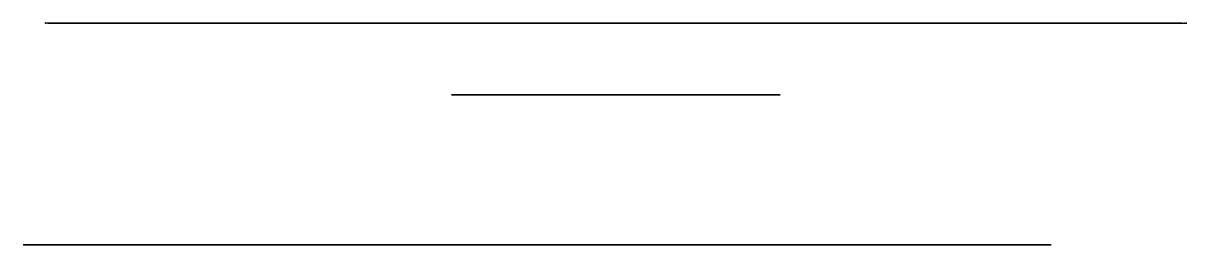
# Model space of a CAD drawing. Extents: x 367 to 572, y -1727 to -267.
# Drawn here: x 367.3 to 530.3, y -1726.7 to -1695.7 of the extents above; entities that cross this region are included whole.
import ezdxf

# ---------------------------------------------------------------- set-up
doc = ezdxf.new("R2010")
doc.units = 0
doc.header["$MEASUREMENT"] = 0

msp = doc.modelspace()

# ---------------------------------------------------------------- linework, layer by layer
for p, q in [((370.99, -1695.65, -173.18), (370.36, -1695.65, -173.4)), ((371.03, -1695.65, -175.4), (370.39, -1695.65, -175.2)), ((371.04, -1695.65, -170.36), (370.42, -1695.65, -170.12)), ((371.14, -1695.65, -168.14), (370.5, -1695.65, -168.32)), ((371.16, -1695.65, -178.21), (370.55, -1695.65, -178.47)), ((371.34, -1695.65, -180.42), (370.69, -1695.65, -180.26)), ((371.37, -1695.65, -165.34), (370.76, -1695.65, -165.06)), ((371.61, -1695.65, -163.13), (370.96, -1695.65, -163.27)), ((371.65, -1695.65, -183.22), (371.05, -1695.65, -183.52)), ((371.96, -1695.65, -185.42), (371.31, -1695.65, -185.3)), ((372.02, -1695.65, -160.34), (371.43, -1695.65, -160.03)), ((372.4, -1695.65, -158.16), (371.74, -1695.65, -158.25)), ((372.45, -1695.65, -188.19), (371.87, -1695.65, -188.53)), ((372.9, -1695.65, -190.36), (372.24, -1695.65, -190.29)), ((372.98, -1695.65, -155.4), (372.41, -1695.65, -155.05)), ((373.5, -1695.65, -153.24), (372.84, -1695.65, -153.3)), ((373.57, -1695.65, -193.1), (373.01, -1695.65, -193.47)), ((374.16, -1695.65, -195.24), (373.49, -1695.65, -195.21)), ((374.25, -1695.65, -150.53), (373.71, -1695.65, -150.14)), ((374.91, -1695.65, -148.41), (374.25, -1695.65, -148.42)), ((374.99, -1695.65, -197.93), (374.46, -1695.65, -198.34)), ((375.72, -1695.65, -200.03), (375.05, -1695.65, -200.04)), ((375.84, -1695.65, -145.75), (375.32, -1695.65, -145.33)), ((376.63, -1695.65, -143.68), (375.96, -1695.65, -143.65)), ((376.72, -1695.65, -202.66), (376.22, -1695.65, -203.1)), ((377.58, -1695.65, -204.71), (376.92, -1695.65, -204.76)), ((377.72, -1695.65, -141.08), (377.23, -1695.65, -140.62)), ((378.64, -1695.65, -139.06), (377.98, -1695.65, -138.99)), ((378.75, -1695.65, -207.27), (378.28, -1695.65, -207.74)), ((379.74, -1695.65, -209.26), (379.08, -1695.65, -209.35)), ((379.89, -1695.65, -136.54), (379.43, -1695.65, -136.05)), ((380.94, -1695.65, -134.58), (380.28, -1695.65, -134.47)), ((381.07, -1695.65, -211.74), (380.62, -1695.65, -212.24)), ((382.17, -1695.65, -213.66), (381.52, -1695.65, -213.8)), ((382.35, -1695.65, -132.14), (381.92, -1695.65, -131.63)), ((383.52, -1695.65, -130.26), (382.87, -1695.65, -130.1)), ((383.66, -1695.65, -216.06), (383.25, -1695.65, -216.58)), ((384.89, -1695.65, -217.9), (384.24, -1695.65, -218.08)), ((385.08, -1695.65, -127.91), (384.69, -1695.65, -127.37)), ((386.37, -1695.65, -126.1), (385.73, -1695.65, -125.91)), ((386.52, -1695.65, -220.2), (386.14, -1695.65, -220.75)), ((387.86, -1695.65, -221.97), (387.23, -1695.65, -222.18)), ((388.07, -1695.65, -123.86), (387.71, -1695.65, -123.3)), ((389.47, -1695.65, -122.14), (388.85, -1695.65, -121.9)), ((389.64, -1695.65, -224.15), (389.3, -1695.65, -224.73)), ((391.09, -1695.65, -225.83), (390.48, -1695.65, -226.09)), ((391.32, -1695.65, -120.01), (391, -1695.65, -119.43)), ((392.82, -1695.65, -118.38), (392.22, -1695.65, -118.11)), ((393, -1695.65, -227.9), (392.7, -1695.65, -228.49)), ((394.56, -1695.65, -229.48), (393.96, -1695.65, -229.78)), ((394.8, -1695.65, -116.38), (394.52, -1695.65, -115.77)), ((396.41, -1695.65, -114.84), (395.82, -1695.65, -114.53)), ((396.6, -1695.65, -231.43), (396.33, -1695.65, -232.04)), ((398.25, -1695.65, -232.91), (397.67, -1695.65, -233.24)), ((398.51, -1695.65, -112.97), (398.26, -1695.65, -112.35)), ((400.21, -1695.65, -111.54), (399.64, -1695.65, -111.19)), ((400.41, -1695.65, -234.72), (400.18, -1695.65, -235.34)), ((402.15, -1695.65, -236.09), (401.6, -1695.65, -236.46)), ((402.42, -1695.65, -109.8), (402.22, -1695.65, -109.17)), ((404.21, -1695.65, -108.48), (403.67, -1695.65, -108.1)), ((404.42, -1695.65, -237.76), (404.23, -1695.65, -238.4)), ((432.43, -1695.65, -159.47), (405.63, -1695.65, -127.52)), ((406.25, -1695.65, -239.02), (405.72, -1695.65, -239.42)), ((406.53, -1695.65, -106.89), (406.36, -1695.65, -106.24)), ((408.4, -1695.65, -105.69), (407.88, -1695.65, -105.27)), ((408.62, -1695.65, -240.54), (408.47, -1695.65, -241.19)), ((410.52, -1695.65, -241.68), (410.02, -1695.65, -242.12)), ((410.81, -1695.65, -104.24), (410.69, -1695.65, -103.59)), ((412.75, -1695.65, -103.16), (412.26, -1695.65, -102.71)), ((412.98, -1695.65, -243.05), (412.88, -1695.65, -243.71)), ((413.29, -1695.65, -121.09), (440.1, -1695.65, -153.05)), ((414.96, -1695.65, -244.07), (414.48, -1695.65, -244.54)), ((415.26, -1695.65, -101.87), (415.17, -1695.65, -101.21)), ((417.26, -1695.65, -100.92), (416.8, -1695.65, -100.44)), ((417.5, -1695.65, -245.28), (417.44, -1695.65, -245.95)), ((419.53, -1695.65, -246.17), (419.08, -1695.65, -246.67)), ((419.84, -1695.65, -99.79), (419.8, -1695.65, -99.13)), ((421.9, -1695.65, -98.97), (421.47, -1695.65, -98.46)), ((422.15, -1695.65, -247.22), (422.13, -1695.65, -247.89)), ((424.23, -1695.65, -247.98), (423.82, -1695.65, -248.5)), ((423.87, -1695.65, -231.11), (438.15, -1695.65, -191.92)), ((424.55, -1695.65, -98), (424.55, -1695.65, -97.34)), ((426.66, -1695.65, -97.31), (426.26, -1695.65, -96.78)), ((426.91, -1695.65, -248.86), (426.93, -1695.65, -249.52)), ((429.04, -1695.65, -249.48), (428.66, -1695.65, -250.03)), ((429.36, -1695.65, -96.52), (429.4, -1695.65, -95.85)), ((431.51, -1695.65, -95.96), (431.15, -1695.65, -95.4)), ((431.76, -1695.65, -250.19), (431.83, -1695.65, -250.86)), ((447.54, -1695.65, -195.34), (433.27, -1695.65, -234.53)), ((433.93, -1695.65, -250.68), (433.58, -1695.65, -251.25)), ((434.26, -1695.65, -95.34), (434.34, -1695.65, -94.68)), ((436.44, -1695.65, -94.92), (436.11, -1695.65, -94.34)), ((436.69, -1695.65, -251.22), (436.8, -1695.65, -251.87)), ((438.88, -1695.65, -251.57), (438.58, -1695.65, -252.16)), ((439.22, -1695.65, -94.48), (439.35, -1695.65, -93.82)), ((441.42, -1695.65, -94.2), (441.13, -1695.65, -93.6)), ((441.68, -1695.65, -251.92), (441.83, -1695.65, -252.57)), ((443.89, -1695.65, -252.14), (443.62, -1695.65, -252.75)), ((444.22, -1695.65, -93.93), (444.39, -1695.65, -93.29)), ((446.44, -1695.65, -93.79), (446.19, -1695.65, -93.17)), ((446.7, -1695.65, -252.31), (446.89, -1695.65, -252.95)), ((448.92, -1695.65, -252.39), (448.69, -1695.65, -253.01)), ((449.25, -1695.65, -93.7), (449.46, -1695.65, -93.07)), ((451.47, -1695.65, -93.7), (451.26, -1695.65, -93.07)), ((451.73, -1695.65, -252.39), (451.96, -1695.65, -253.01)), ((453.95, -1695.65, -252.32), (453.76, -1695.65, -252.96)), ((454.29, -1695.65, -93.79), (454.54, -1695.65, -93.17)), ((456.5, -1695.65, -93.93), (456.33, -1695.65, -93.29)), ((456.76, -1695.65, -252.14), (457.03, -1695.65, -252.75)), ((458.97, -1695.65, -251.93), (458.82, -1695.65, -252.58)), ((459.31, -1695.65, -94.2), (459.59, -1695.65, -93.6)), ((461.51, -1695.65, -94.48), (461.38, -1695.65, -93.83)), ((461.76, -1695.65, -251.57), (462.07, -1695.65, -252.16)), ((463.96, -1695.65, -251.22), (463.85, -1695.65, -251.88)), ((464.29, -1695.65, -94.93), (464.61, -1695.65, -94.35)), ((466.47, -1695.65, -95.35), (466.38, -1695.65, -94.69)), ((466.72, -1695.65, -250.69), (467.07, -1695.65, -251.26)), ((468.89, -1695.65, -250.2), (468.82, -1695.65, -250.86)), ((469.21, -1695.65, -95.97), (469.58, -1695.65, -95.41)), ((471.05, -1695.65, -164.32), (512.13, -1695.65, -157.09)), ((471.36, -1695.65, -96.53), (471.32, -1695.65, -95.86)), ((471.61, -1695.65, -249.49), (471.99, -1695.65, -250.04)), ((513.86, -1695.65, -166.94), (472.79, -1695.65, -174.17)), ((473.74, -1695.65, -248.87), (473.72, -1695.65, -249.54)), ((474.07, -1695.65, -97.32), (474.46, -1695.65, -96.79)), ((476.17, -1695.65, -98.02), (476.17, -1695.65, -97.35)), ((476.42, -1695.65, -247.99), (476.83, -1695.65, -248.51)), ((478.51, -1695.65, -247.23), (478.52, -1695.65, -247.9)), ((478.82, -1695.65, -98.98), (479.25, -1695.65, -98.47)), ((480.88, -1695.65, -99.81), (480.92, -1695.65, -99.14)), ((481.12, -1695.65, -246.19), (481.57, -1695.65, -246.68)), ((483.15, -1695.65, -245.3), (483.22, -1695.65, -245.96)), ((483.46, -1695.65, -100.94), (483.92, -1695.65, -100.45)), ((485.46, -1695.65, -101.89), (485.55, -1695.65, -101.23)), ((485.7, -1695.65, -244.09), (486.17, -1695.65, -244.55)), ((487.67, -1695.65, -243.07), (487.77, -1695.65, -243.73)), ((487.97, -1695.65, -103.18), (488.46, -1695.65, -102.73)), ((489.91, -1695.65, -104.26), (490.03, -1695.65, -103.61)), ((490.13, -1695.65, -241.7), (490.64, -1695.65, -242.14)), ((492.04, -1695.65, -240.56), (492.18, -1695.65, -241.21)), ((492.32, -1695.65, -105.71), (492.84, -1695.65, -105.29)), ((494.19, -1695.65, -106.91), (494.36, -1695.65, -106.26)), ((494.41, -1695.65, -239.04), (494.94, -1695.65, -239.44)), ((496.23, -1695.65, -237.78), (496.42, -1695.65, -238.42)), ((496.51, -1695.65, -108.51), (497.05, -1695.65, -108.12)), ((498.3, -1695.65, -109.82), (498.5, -1695.65, -109.19)), ((498.5, -1695.65, -236.11), (499.06, -1695.65, -236.48)), ((500.25, -1695.65, -234.74), (500.47, -1695.65, -235.37)), ((500.51, -1695.65, -111.56), (501.08, -1695.65, -111.21)), ((502.21, -1695.65, -112.99), (502.46, -1695.65, -112.37)), ((502.41, -1695.65, -232.93), (502.98, -1695.65, -233.26)), ((504.06, -1695.65, -231.45), (504.33, -1695.65, -232.06)), ((504.31, -1695.65, -114.87), (504.9, -1695.65, -114.56)), ((505.91, -1695.65, -116.4), (506.2, -1695.65, -115.8)), ((506.1, -1695.65, -229.51), (506.7, -1695.65, -229.8)), ((507.66, -1695.65, -227.93), (507.96, -1695.65, -228.52)), ((507.89, -1695.65, -118.41), (508.5, -1695.65, -118.13)), ((509.39, -1695.65, -120.04), (509.72, -1695.65, -119.46)), ((509.57, -1695.65, -225.86), (510.18, -1695.65, -226.11)), ((511.02, -1695.65, -224.18), (511.36, -1695.65, -224.75)), ((511.24, -1695.65, -122.17), (511.86, -1695.65, -121.93)), ((512.64, -1695.65, -123.89), (513, -1695.65, -123.33)), ((512.8, -1695.65, -222), (513.43, -1695.65, -222.21)), ((514.14, -1695.65, -220.23), (514.52, -1695.65, -220.78)), ((514.34, -1695.65, -126.13), (514.98, -1695.65, -125.94)), ((515.63, -1695.65, -127.94), (516.02, -1695.65, -127.4)), ((515.78, -1695.65, -217.94), (516.42, -1695.65, -218.11)), ((517.01, -1695.65, -216.09), (517.42, -1695.65, -216.61)), ((517.19, -1695.65, -130.29), (517.84, -1695.65, -130.13)), ((518.36, -1695.65, -132.17), (518.79, -1695.65, -131.66)), ((518.49, -1695.65, -213.7), (519.15, -1695.65, -213.83)), ((519.6, -1695.65, -211.77), (520.05, -1695.65, -212.27)), ((519.77, -1695.65, -134.61), (520.42, -1695.65, -134.5)), ((520.81, -1695.65, -136.57), (521.27, -1695.65, -136.09)), ((520.93, -1695.65, -209.29), (521.59, -1695.65, -209.39)), ((521.92, -1695.65, -207.3), (522.39, -1695.65, -207.77)), ((522.06, -1695.65, -139.09), (522.73, -1695.65, -139.02)), ((522.99, -1695.65, -141.11), (523.47, -1695.65, -140.66)), ((523.09, -1695.65, -204.74), (523.75, -1695.65, -204.79)), ((523.95, -1695.65, -202.69), (524.45, -1695.65, -203.13)), ((524.07, -1695.65, -143.71), (524.74, -1695.65, -143.68)), ((524.86, -1695.65, -145.78), (525.38, -1695.65, -145.36)), ((524.95, -1695.65, -200.06), (525.62, -1695.65, -200.07)), ((525.68, -1695.65, -197.97), (526.21, -1695.65, -198.37)), ((525.79, -1695.65, -148.45), (526.45, -1695.65, -148.46)), ((526.44, -1695.65, -150.57), (526.99, -1695.65, -150.18)), ((526.52, -1695.65, -195.28), (527.18, -1695.65, -195.24)), ((527.11, -1695.65, -193.14), (527.66, -1695.65, -193.51)), ((527.19, -1695.65, -153.28), (527.86, -1695.65, -153.34)), ((527.72, -1695.65, -155.44), (528.28, -1695.65, -155.08)), ((527.77, -1695.65, -190.4), (528.44, -1695.65, -190.33)), ((528.23, -1695.65, -188.23), (528.81, -1695.65, -188.56)), ((528.29, -1695.65, -158.19), (528.95, -1695.65, -158.29)), ((528.68, -1695.65, -160.38), (529.26, -1695.65, -160.06)), ((528.72, -1695.65, -185.46), (529.37, -1695.65, -185.34)), ((529.03, -1695.65, -183.26), (529.63, -1695.65, -183.56)), ((529.08, -1695.65, -163.17), (529.73, -1695.65, -163.31)), ((529.32, -1695.65, -165.37), (529.93, -1695.65, -165.1)), ((529.35, -1695.65, -180.46), (530, -1695.65, -180.3)), ((529.52, -1695.65, -178.25), (530.14, -1695.65, -178.51)), ((529.55, -1695.65, -168.18), (530.19, -1695.65, -168.36)), ((529.65, -1695.65, -170.4), (530.27, -1695.65, -170.16)), ((529.66, -1695.65, -175.43), (530.3, -1695.65, -175.23)), ((529.69, -1695.65, -173.21), (530.32, -1695.65, -173.44)), ((367.34, -1726.65, -30.05), (367.34, -1726.65, -88.06)), ((371.21, -1726.65, -30.42), (371.21, -1726.65, -40.42)), ((371.21, -1726.65, -77.68), (371.21, -1726.65, -87.68)), ((373.34, -1726.65, -94.06), (419.35, -1726.65, -94.06)), ((419.35, -1726.65, -24.05), (373.34, -1726.65, -24.05)), ((376.22, -1726.65, -40.42), (376.22, -1726.65, -30.42)), ((376.22, -1726.65, -87.68), (376.22, -1726.65, -77.68)), ((378.34, -1726.65, -54.05), (378.34, -1726.65, -64.05)), ((416.35, -1726.65, -64.05), (416.35, -1726.65, -54.05)), ((418.47, -1726.65, -30.42), (418.47, -1726.65, -40.42)), ((418.47, -1726.65, -77.68), (418.47, -1726.65, -87.68)), ((423.47, -1726.65, -40.42), (423.47, -1726.65, -30.42)), ((423.47, -1726.65, -87.68), (423.47, -1726.65, -77.68)), ((425.35, -1726.65, -18.05), (425.35, -1726.65, -100.06)), ((425.35, -1726.65, -321.35), (425.35, -1726.65, -333.03)), ((425.35, -1726.65, 5.95), (425.35, -1726.65, -298.72)), ((425.94, -1726.65, -300.13), (440.94, -1726.65, -315.13)), ((446.11, -1726.65, -337.27), (428.76, -1726.65, -319.93)), ((496.34, -1726.65, 20.95), (440.35, -1726.65, 20.95)), ((444.35, -1726.65, -313.72), (444.35, -1726.65, -274.66)), ((453.34, -1726.65, -33.05), (453.34, -1726.65, -15.05)), ((456.35, -1726.65, -275.05), (456.35, -1726.65, -333.03)), ((462.34, -1726.65, -39.05), (459.34, -1726.65, -39.05)), ((459.34, -1726.65, -9.05), (462.34, -1726.65, -9.05)), ((468.34, -1726.65, -15.05), (468.34, -1726.65, -33.05)), ((475.35, -1726.65, -69.05), (496.34, -1726.65, -69.05)), ((475.35, -1726.65, -333.03), (475.35, -1726.65, -69.05)), ((478.34, -1726.65, -33.05), (478.34, -1726.65, -15.05)), ((484.34, -1726.65, -9.05), (496.34, -1726.65, -9.05)), ((496.34, -1726.65, -39.05), (484.34, -1726.65, -39.05))]:
    msp.add_line(p, q)
at = {"extrusion": (5.00672e-17, 1, 5.05583e-17)}
for radius in [76, 76, 11]:
    msp.add_circle((-450.34, -173.05, -1695.65), radius, dxfattribs=at)
at = {"extrusion": (1.79048e-13, -1, -1.6017e-15)}
for radius in [23, 22.5, 11, 11]:
    msp.add_circle((450.35, -276.55, 1705.65), radius, dxfattribs=at)
at = {"extrusion": (0, -1, 0)}
for centre in [(450.34, -173.05, 1726.65), (496.34, 5.95, 1726.65), (496.34, -54.05, 1726.65)]:
    msp.add_circle(centre, 6, dxfattribs=at)
at = {"extrusion": (5.00672e-17, 1, 5.05583e-17)}
for centre, radius, start, end in [((-450.34, -173.05, -1695.65), 79.98, 359.1048, 359.7496), ((-450.34, -173.05, -1695.65), 79.98, 358.4601, 359.1048), ((-450.34, -173.05, -1695.65), 79.98, 2.0964, 2.7412), ((-450.34, -173.05, -1695.65), 79.98, 2.7412, 3.3859), ((-450.34, -173.05, -1695.65), 79.98, 355.4685, 356.1132), ((-450.34, -173.05, -1695.65), 79.98, 354.8237, 355.4685), ((-450.34, -173.05, -1695.65), 79.98, 5.7328, 6.3775), ((-450.34, -173.05, -1695.65), 79.98, 6.3775, 7.0223), ((-370.5, -171.76, -1695.65), 1.5, 180.923, 250.7506), ((-370.58, -176.83, -1695.65), 1.5, 107.4591, 177.2866), ((-370.5, -171.76, -1695.65), 1.5, 111.0954, 180.9229), ((-450.34, -173.05, -1695.65), 79.98, 351.8321, 352.4768), ((-370.74, -166.7, -1695.65), 1.5, 184.5594, 254.3869), ((-370.58, -176.83, -1695.65), 1.5, 177.2866, 247.1142), ((-450.34, -173.05, -1695.65), 79.98, 351.1874, 351.8321), ((-370.98, -181.88, -1695.65), 1.5, 103.8227, 173.6502), ((-370.74, -166.7, -1695.65), 1.5, 114.7318, 184.5593), ((-450.34, -173.05, -1695.65), 79.98, 9.3692, 10.0139), ((-450.34, -173.05, -1695.65), 79.98, 10.0139, 10.6586), ((-371.3, -161.66, -1695.65), 1.5, 188.1957, 258.0233), ((-370.98, -181.88, -1695.65), 1.5, 173.6503, 243.4779), ((-450.34, -173.05, -1695.65), 79.98, 348.1957, 348.8405), ((-371.7, -186.89, -1695.65), 1.5, 100.1863, 170.0139), ((-371.3, -161.66, -1695.65), 1.5, 118.3681, 188.1957), ((-450.34, -173.05, -1695.65), 79.98, 347.551, 348.1957), ((-372.18, -156.67, -1695.65), 1.5, 191.8321, 261.6597), ((-450.34, -173.05, -1695.65), 79.98, 13.0055, 13.6503), ((-371.7, -186.89, -1695.65), 1.5, 170.0139, 239.8415), ((-450.34, -173.05, -1695.65), 79.98, 13.6503, 14.295), ((-372.73, -191.85, -1695.65), 1.5, 96.55, 166.3775), ((-372.18, -156.67, -1695.65), 1.5, 122.0045, 191.832), ((-450.34, -173.05, -1695.65), 79.98, 344.5594, 345.2041), ((-450.34, -173.05, -1695.65), 79.98, 343.9146, 344.5594), ((-373.38, -151.75, -1695.65), 1.5, 195.4685, 265.296), ((-372.73, -191.85, -1695.65), 1.5, 166.3775, 236.2051), ((-450.34, -173.05, -1695.65), 79.98, 16.6419, 17.2866), ((-450.34, -173.05, -1695.65), 79.98, 17.2866, 17.9314), ((-374.08, -196.74, -1695.65), 1.5, 92.9136, 162.7411), ((-373.38, -151.75, -1695.65), 1.5, 125.6409, 195.4684), ((-450.34, -173.05, -1695.65), 79.98, 340.923, 341.5677), ((-450.34, -173.05, -1695.65), 79.98, 340.2783, 340.923), ((-374.89, -146.91, -1695.65), 1.5, 199.1048, 268.9324), ((-374.08, -196.74, -1695.65), 1.5, 162.7412, 232.5688), ((-450.34, -173.05, -1695.65), 79.98, 20.2783, 20.923), ((-450.34, -173.05, -1695.65), 79.98, 20.923, 21.5677), ((-375.74, -201.53, -1695.65), 1.5, 89.2772, 159.1048), ((-374.89, -146.91, -1695.65), 1.5, 129.2772, 199.1048), ((-450.34, -173.05, -1695.65), 79.98, 337.2866, 337.9314), ((-450.34, -173.05, -1695.65), 79.98, 336.6419, 337.2866), ((-376.7, -142.18, -1695.65), 1.5, 202.7412, 272.5688), ((-375.74, -201.53, -1695.65), 1.5, 159.1048, 228.9324), ((-450.34, -173.05, -1695.65), 79.98, 23.9146, 24.5594), ((-377.7, -206.2, -1695.65), 1.5, 85.6409, 155.4684), ((-450.34, -173.05, -1695.65), 79.98, 24.5594, 25.2041), ((-376.7, -142.18, -1695.65), 1.5, 132.9136, 202.7411), ((-450.34, -173.05, -1695.65), 79.98, 333.6503, 334.295), ((-378.8, -137.57, -1695.65), 1.5, 206.3775, 276.2051), ((-450.34, -173.05, -1695.65), 79.98, 333.0055, 333.6503), ((-377.7, -206.2, -1695.65), 1.5, 155.4685, 225.296), ((-450.34, -173.05, -1695.65), 79.98, 27.551, 28.1957), ((-379.94, -210.74, -1695.65), 1.5, 82.0045, 151.832), ((-450.34, -173.05, -1695.65), 79.98, 28.1957, 28.8405), ((-378.8, -137.57, -1695.65), 1.5, 136.55, 206.3775), ((-450.34, -173.05, -1695.65), 79.98, 330.0139, 330.6586), ((-381.2, -133.1, -1695.65), 1.5, 210.0139, 279.8415), ((-379.94, -210.74, -1695.65), 1.5, 151.8321, 221.6597), ((-450.34, -173.05, -1695.65), 79.98, 329.3692, 330.0139), ((-450.34, -173.05, -1695.65), 66, 296.2932, 43.7346), ((-450.34, -173.05, -1695.65), 79.98, 31.1874, 31.8321), ((-382.48, -215.13, -1695.65), 1.5, 78.3681, 148.1957), ((-381.2, -133.1, -1695.65), 1.5, 140.1863, 210.0139), ((-450.34, -173.05, -1695.65), 79.98, 31.8321, 32.4768), ((-450.34, -173.05, -1695.65), 79.98, 326.3775, 327.0223), ((-383.87, -128.8, -1695.65), 1.5, 213.6503, 283.4779), ((-382.48, -215.13, -1695.65), 1.5, 148.1957, 218.0233), ((-450.34, -173.05, -1695.65), 79.98, 325.7328, 326.3775), ((-450.34, -173.05, -1695.65), 79.98, 34.8237, 35.4685), ((-385.28, -219.35, -1695.65), 1.5, 74.7318, 144.5593), ((-383.87, -128.8, -1695.65), 1.5, 143.8227, 213.6502), ((-450.34, -173.05, -1695.65), 79.98, 35.4685, 36.1132), ((-450.34, -173.05, -1695.65), 79.98, 322.7412, 323.3859), ((-386.81, -124.67, -1695.65), 1.5, 217.2866, 287.1142), ((-385.28, -219.35, -1695.65), 1.5, 144.5594, 214.3869), ((-450.34, -173.05, -1695.65), 79.98, 322.0964, 322.7412), ((-450.34, -173.05, -1695.65), 79.98, 38.4601, 39.1048), ((-388.35, -223.39, -1695.65), 1.5, 71.0954, 140.9229), ((-386.81, -124.67, -1695.65), 1.5, 147.4591, 217.2866), ((-450.34, -173.05, -1695.65), 79.98, 39.1048, 39.7496), ((-450.34, -173.05, -1695.65), 79.98, 319.1048, 319.7496), ((-390, -120.74, -1695.65), 1.5, 220.923, 290.7506), ((-388.35, -223.39, -1695.65), 1.5, 140.923, 210.7506), ((-450.34, -173.05, -1695.65), 79.98, 318.4601, 319.1048), ((-450.34, -173.05, -1695.65), 79.98, 42.0964, 42.7412), ((-391.67, -227.22, -1695.65), 1.5, 67.4591, 137.2866), ((-390, -120.74, -1695.65), 1.5, 151.0954, 220.9229), ((-450.34, -173.05, -1695.65), 79.98, 42.7412, 43.3859), ((-450.34, -173.05, -1695.65), 79.98, 315.4685, 316.1132), ((-391.67, -227.22, -1695.65), 1.5, 137.2866, 207.1142), ((-393.44, -117.02, -1695.65), 1.5, 224.5594, 294.3869), ((-450.34, -173.05, -1695.65), 79.98, 314.8237, 315.4685), ((-393.44, -117.02, -1695.65), 1.5, 154.7318, 224.5593), ((-450.34, -173.05, -1695.65), 79.98, 45.7328, 46.3775), ((-395.22, -230.83, -1695.65), 1.5, 63.8227, 133.6502), ((-450.34, -173.05, -1695.65), 79.98, 46.3775, 47.0223), ((-395.22, -230.83, -1695.65), 1.5, 133.6503, 203.4779), ((-450.34, -173.05, -1695.65), 79.98, 311.8321, 312.4768), ((-397.11, -113.52, -1695.65), 1.5, 228.1958, 298.0233), ((-450.34, -173.05, -1695.65), 79.98, 311.1874, 311.8321), ((-397.11, -113.52, -1695.65), 1.5, 158.3681, 228.1957), ((-399, -234.21, -1695.65), 1.5, 60.1863, 130.0139), ((-450.34, -173.05, -1695.65), 79.98, 49.3692, 50.0139), ((-450.34, -173.05, -1695.65), 79.98, 50.0139, 50.6586), ((-399, -234.21, -1695.65), 1.5, 130.0139, 199.8415), ((-450.34, -173.05, -1695.65), 79.98, 308.1957, 308.8405), ((-400.99, -110.26, -1695.65), 1.5, 231.8321, 301.6597), ((-450.34, -173.05, -1695.65), 79.98, 307.551, 308.1957), ((-400.99, -110.26, -1695.65), 1.5, 162.0045, 231.832), ((-402.98, -237.34, -1695.65), 1.5, 56.55, 126.3775), ((-450.34, -173.05, -1695.65), 79.98, 53.0055, 53.6503), ((-404.1, -128.8, -1695.65), 2, 43.7346, 140.0139), ((-450.34, -173.05, -1695.65), 79.98, 53.6503, 54.295), ((-402.98, -237.34, -1695.65), 1.5, 126.3775, 196.2051), ((-405.08, -107.26, -1695.65), 1.5, 235.4685, 305.296), ((-450.34, -173.05, -1695.65), 79.98, 304.5594, 305.2041), ((-450.34, -173.05, -1695.65), 79.98, 303.9146, 304.5594), ((-405.08, -107.26, -1695.65), 1.5, 165.6409, 235.4684), ((-407.15, -240.22, -1695.65), 1.5, 52.9136, 122.7411), ((-450.34, -173.05, -1695.65), 79.98, 56.6419, 57.2866), ((-450.34, -173.05, -1695.65), 79.98, 57.2866, 57.9314), ((-407.15, -240.22, -1695.65), 1.5, 122.7412, 192.5688), ((-409.34, -104.52, -1695.65), 1.5, 239.1048, 308.9324), ((-450.34, -173.05, -1695.65), 79.98, 300.923, 301.5677), ((-450.34, -173.05, -1695.65), 79.98, 300.2783, 300.923), ((-409.34, -104.52, -1695.65), 1.5, 169.2772, 239.1048), ((-411.5, -242.82, -1695.65), 1.5, 49.2772, 119.1048), ((-450.34, -173.05, -1695.65), 79.98, 60.2783, 60.923), ((-450.34, -173.05, -1695.65), 79.98, 60.923, 61.5677), ((-411.5, -242.82, -1695.65), 1.5, 119.1048, 188.9324), ((-413.77, -102.06, -1695.65), 1.5, 242.7412, 312.5688), ((-414.83, -119.81, -1695.65), 2, 320.0139, 56.2932), ((-450.34, -173.05, -1695.65), 79.98, 297.2866, 297.9314), ((-450.34, -173.05, -1695.65), 79.98, 296.6419, 297.2866), ((-450.34, -173.05, -1695.65), 66, 56.2932, 163.7346), ((-413.77, -102.06, -1695.65), 1.5, 172.9136, 242.7411), ((-416, -245.14, -1695.65), 1.5, 45.6409, 115.4684), ((-450.34, -173.05, -1695.65), 79.98, 63.9146, 64.5594), ((-450.34, -173.05, -1695.65), 79.98, 64.5594, 65.2041), ((-416, -245.14, -1695.65), 1.5, 115.4685, 185.296), ((-418.34, -99.88, -1695.65), 1.5, 246.3775, 316.2051), ((-450.34, -173.05, -1695.65), 79.98, 293.6503, 294.295), ((-450.34, -173.05, -1695.65), 79.98, 293.0055, 293.6503), ((-418.34, -99.88, -1695.65), 1.5, 176.55, 246.3775), ((-420.65, -247.18, -1695.65), 1.5, 42.0045, 111.832), ((-450.34, -173.05, -1695.65), 79.98, 67.551, 68.1957), ((-450.34, -173.05, -1695.65), 79.98, 68.1957, 68.8405), ((-421.99, -230.43, -1695.65), 2, 200.0139, 296.2932), ((-420.65, -247.18, -1695.65), 1.5, 111.8321, 181.6597), ((-423.05, -98, -1695.65), 1.5, 250.0139, 319.8415), ((-450.34, -173.05, -1695.65), 79.98, 290.0139, 290.6586), ((-450.34, -173.05, -1695.65), 79.98, 289.3692, 290.0139), ((-423.05, -98, -1695.65), 1.5, 180.1863, 250.0139), ((-425.41, -248.91, -1695.65), 1.5, 38.3681, 108.1957), ((-450.34, -173.05, -1695.65), 79.98, 71.1874, 71.8321), ((-450.34, -173.05, -1695.65), 79.98, 71.8321, 72.4768), ((-425.41, -248.91, -1695.65), 1.5, 108.1957, 178.0233), ((-427.86, -96.42, -1695.65), 1.5, 253.6503, 323.4779), ((-450.34, -173.05, -1695.65), 21, 307.7328, 32.295), ((-450.34, -173.05, -1695.65), 79.98, 286.3775, 287.0223), ((-450.34, -173.05, -1695.65), 79.98, 285.7328, 286.3775), ((-427.86, -96.42, -1695.65), 1.5, 183.8227, 253.6502), ((-430.27, -250.34, -1695.65), 1.5, 34.7318, 104.5593), ((-450.34, -173.05, -1695.65), 79.98, 74.8237, 75.4685), ((-450.34, -173.05, -1695.65), 79.98, 75.4685, 76.1132), ((-430.27, -250.34, -1695.65), 1.5, 104.5594, 174.3869), ((-432.77, -95.15, -1695.65), 1.5, 257.2866, 327.1142), ((-450.34, -173.05, -1695.65), 79.98, 282.7412, 283.3859), ((-430.9, -160.76, -1695.65), 2, 140.0139, 212.295), ((-450.34, -173.05, -1695.65), 79.98, 282.0964, 282.7412), ((-435.15, -235.22, -1695.65), 2, 283.7346, 20.0139), ((-432.77, -95.15, -1695.65), 1.5, 187.4591, 257.2866), ((-435.21, -251.46, -1695.65), 1.5, 31.0954, 100.9229), ((-450.34, -173.05, -1695.65), 79.98, 78.4601, 79.1048), ((-450.34, -173.05, -1695.65), 66, 176.2932, 283.7346), ((-450.34, -173.05, -1695.65), 79.98, 79.1048, 79.7496), ((-435.21, -251.46, -1695.65), 1.5, 100.923, 170.7506), ((-437.75, -94.19, -1695.65), 1.5, 260.923, 330.7506), ((-450.34, -173.05, -1695.65), 79.98, 279.1048, 279.7496), ((-436.27, -191.24, -1695.65), 2, 127.7328, 200.0139), ((-450.34, -173.05, -1695.65), 79.98, 278.4601, 279.1048), ((-437.75, -94.19, -1695.65), 1.5, 191.0954, 260.9229), ((-440.21, -252.26, -1695.65), 1.5, 27.4591, 97.2866), ((-450.34, -173.05, -1695.65), 79.98, 82.0964, 82.7412), ((-441.63, -151.76, -1695.65), 2, 247.7328, 320.0139), ((-450.34, -173.05, -1695.65), 79.98, 82.7412, 83.3859), ((-440.21, -252.26, -1695.65), 1.5, 97.2866, 167.1142), ((-442.77, -93.55, -1695.65), 1.5, 264.5594, 334.3869), ((-450.34, -173.05, -1695.65), 79.98, 275.4685, 276.1132), ((-450.34, -173.05, -1695.65), 21, 67.7328, 152.295), ((-450.34, -173.05, -1695.65), 79.98, 274.8237, 275.4685), ((-442.77, -93.55, -1695.65), 1.5, 194.7318, 264.5593), ((-445.26, -252.74, -1695.65), 1.5, 23.8227, 93.6502), ((-450.34, -173.05, -1695.65), 79.98, 85.7328, 86.3775), ((-450.34, -173.05, -1695.65), 79.98, 86.3775, 87.0223), ((-445.26, -252.74, -1695.65), 1.5, 93.6503, 163.4779), ((-447.83, -93.23, -1695.65), 1.5, 268.1957, 338.0233), ((-450.34, -173.05, -1695.65), 79.98, 271.8321, 272.4768), ((-449.42, -196.03, -1695.65), 2, 20.0139, 92.295), ((-450.34, -173.05, -1695.65), 79.98, 271.1874, 271.8321), ((-447.83, -93.23, -1695.65), 1.5, 198.3681, 268.1957), ((-450.32, -252.9, -1695.65), 1.5, 20.1863, 90.0139), ((-450.34, -173.05, -1695.65), 79.98, 89.3692, 90.0139), ((-450.34, -173.05, -1695.65), 21, 187.7328, 272.295), ((-450.32, -252.9, -1695.65), 1.5, 90.0139, 159.8415), ((-450.34, -173.05, -1695.65), 79.98, 90.0139, 90.6586), ((-452.9, -93.23, -1695.65), 1.5, 271.8321, 341.6597), ((-450.34, -173.05, -1695.65), 79.98, 268.1957, 268.8405), ((-452.9, -93.23, -1695.65), 1.5, 202.0045, 271.832), ((-450.34, -173.05, -1695.65), 79.98, 267.551, 268.1957), ((-455.39, -252.74, -1695.65), 1.5, 16.55, 86.3775), ((-450.34, -173.05, -1695.65), 79.98, 93.0055, 93.6503), ((-455.39, -252.74, -1695.65), 1.5, 86.3775, 156.2051), ((-450.34, -173.05, -1695.65), 79.98, 93.6503, 94.295), ((-457.95, -93.55, -1695.65), 1.5, 275.4685, 345.296), ((-450.34, -173.05, -1695.65), 79.98, 264.5594, 265.2041), ((-457.95, -93.55, -1695.65), 1.5, 205.6409, 275.4684), ((-450.34, -173.05, -1695.65), 79.98, 263.9146, 264.5594), ((-460.43, -252.26, -1695.65), 1.5, 12.9136, 82.7411), ((-450.34, -173.05, -1695.65), 79.98, 96.6419, 97.2866), ((-460.43, -252.26, -1695.65), 1.5, 82.7412, 152.5688), ((-450.34, -173.05, -1695.65), 79.98, 97.2866, 97.9314), ((-462.98, -94.2, -1695.65), 1.5, 279.1048, 348.9324), ((-450.34, -173.05, -1695.65), 79.98, 260.923, 261.5677), ((-462.98, -94.2, -1695.65), 1.5, 209.2772, 279.1048), ((-450.34, -173.05, -1695.65), 79.98, 260.2783, 260.923), ((-465.44, -251.46, -1695.65), 1.5, 9.2772, 79.1048), ((-450.34, -173.05, -1695.65), 79.98, 100.2783, 100.923), ((-465.44, -251.46, -1695.65), 1.5, 79.1048, 148.9324), ((-450.34, -173.05, -1695.65), 79.98, 100.923, 101.5677), ((-467.96, -95.16, -1695.65), 1.5, 282.7412, 352.5688), ((-450.34, -173.05, -1695.65), 79.98, 257.2866, 257.9314), ((-467.96, -95.16, -1695.65), 1.5, 212.9136, 282.7411), ((-450.34, -173.05, -1695.65), 79.98, 256.6419, 257.2866), ((-470.38, -250.35, -1695.65), 1.5, 5.6409, 75.4684), ((-470.71, -162.35, -1695.65), 2, 260.0139, 332.295), ((-450.34, -173.05, -1695.65), 79.98, 103.9146, 104.5594), ((-470.38, -250.35, -1695.65), 1.5, 75.4685, 145.296), ((-450.34, -173.05, -1695.65), 79.98, 104.5594, 105.2041), ((-473.13, -176.14, -1695.65), 2, 7.7328, 80.0139), ((-472.86, -96.43, -1695.65), 1.5, 286.3775, 356.2051), ((-450.34, -173.05, -1695.65), 79.98, 253.6503, 254.295), ((-472.86, -96.43, -1695.65), 1.5, 216.55, 286.3775), ((-450.34, -173.05, -1695.65), 79.98, 253.0055, 253.6503), ((-475.24, -248.92, -1695.65), 1.5, 2.0045, 71.832), ((-450.34, -173.05, -1695.65), 79.98, 107.551, 108.1957), ((-475.24, -248.92, -1695.65), 1.5, 71.8321, 141.6597), ((-450.34, -173.05, -1695.65), 79.98, 108.1957, 108.8405), ((-477.67, -98.01, -1695.65), 1.5, 290.0139, 359.8415), ((-450.34, -173.05, -1695.65), 79.98, 250.0139, 250.6586), ((-477.67, -98.01, -1695.65), 1.5, 220.1863, 290.0139), ((-450.34, -173.05, -1695.65), 79.98, 249.3692, 250.0139), ((-480, -247.19, -1695.65), 1.5, 358.3681, 68.1957), ((-450.34, -173.05, -1695.65), 79.98, 111.1874, 111.8321), ((-480, -247.19, -1695.65), 1.5, 68.1957, 138.0233), ((-450.34, -173.05, -1695.65), 79.98, 111.8321, 112.4768), ((-482.38, -99.9, -1695.65), 1.5, 293.6503, 3.4779), ((-450.34, -173.05, -1695.65), 79.98, 246.3775, 247.0223), ((-482.38, -99.9, -1695.65), 1.5, 223.8227, 293.6502), ((-450.34, -173.05, -1695.65), 79.98, 245.7328, 246.3775), ((-484.65, -245.16, -1695.65), 1.5, 354.7318, 64.5593), ((-450.34, -173.05, -1695.65), 79.98, 114.8237, 115.4685), ((-484.65, -245.16, -1695.65), 1.5, 64.5594, 134.3869), ((-450.34, -173.05, -1695.65), 79.98, 115.4685, 116.1132), ((-486.95, -102.08, -1695.65), 1.5, 297.2866, 7.1142), ((-450.34, -173.05, -1695.65), 79.98, 242.7412, 243.3859), ((-486.95, -102.08, -1695.65), 1.5, 227.4591, 297.2866), ((-450.34, -173.05, -1695.65), 79.98, 242.0964, 242.7412), ((-489.15, -242.84, -1695.65), 1.5, 351.0954, 60.9229), ((-489.15, -242.84, -1695.65), 1.5, 60.923, 130.7506), ((-450.34, -173.05, -1695.65), 79.98, 118.4601, 119.1048), ((-450.34, -173.05, -1695.65), 79.98, 119.1048, 119.7496), ((-491.38, -104.54, -1695.65), 1.5, 300.923, 10.7506), ((-491.38, -104.54, -1695.65), 1.5, 231.0954, 300.9229), ((-450.34, -173.05, -1695.65), 79.98, 239.1048, 239.7496), ((-450.34, -173.05, -1695.65), 79.98, 238.4601, 239.1048), ((-493.5, -240.24, -1695.65), 1.5, 347.4591, 57.2866), ((-493.5, -240.24, -1695.65), 1.5, 57.2866, 127.1142), ((-450.34, -173.05, -1695.65), 79.98, 122.0964, 122.7412), ((-450.34, -173.05, -1695.65), 79.98, 122.7412, 123.3859), ((-495.64, -107.28, -1695.65), 1.5, 304.5594, 14.3869), ((-495.64, -107.28, -1695.65), 1.5, 234.7318, 304.5593), ((-450.34, -173.05, -1695.65), 79.98, 235.4685, 236.1132), ((-450.34, -173.05, -1695.65), 79.98, 234.8237, 235.4685), ((-497.68, -237.36, -1695.65), 1.5, 343.8227, 53.6502), ((-497.68, -237.36, -1695.65), 1.5, 53.6503, 123.4779), ((-450.34, -173.05, -1695.65), 79.98, 125.7328, 126.3775), ((-450.34, -173.05, -1695.65), 79.98, 126.3775, 127.0223), ((-499.72, -110.29, -1695.65), 1.5, 308.1957, 18.0233), ((-499.72, -110.29, -1695.65), 1.5, 238.3681, 308.1957), ((-450.34, -173.05, -1695.65), 79.98, 231.8321, 232.4768), ((-450.34, -173.05, -1695.65), 79.98, 231.1874, 231.8321), ((-501.66, -234.23, -1695.65), 1.5, 340.1863, 50.0139), ((-501.66, -234.23, -1695.65), 1.5, 50.0139, 119.8415), ((-450.34, -173.05, -1695.65), 79.98, 129.3692, 130.0139), ((-450.34, -173.05, -1695.65), 79.98, 130.0139, 130.6586), ((-503.6, -113.55, -1695.65), 1.5, 311.8321, 21.6597), ((-503.6, -113.55, -1695.65), 1.5, 242.0045, 311.832), ((-450.34, -173.05, -1695.65), 79.98, 228.1957, 228.8405), ((-450.34, -173.05, -1695.65), 79.98, 227.551, 228.1957), ((-505.44, -230.85, -1695.65), 1.5, 336.55, 46.3775), ((-505.44, -230.85, -1695.65), 1.5, 46.3775, 116.2051), ((-450.34, -173.05, -1695.65), 79.98, 133.0055, 133.6503), ((-450.34, -173.05, -1695.65), 79.98, 133.6503, 134.295), ((-507.27, -117.04, -1695.65), 1.5, 315.4685, 25.296), ((-507.27, -117.04, -1695.65), 1.5, 245.6409, 315.4684), ((-450.34, -173.05, -1695.65), 79.98, 224.5594, 225.2041), ((-450.34, -173.05, -1695.65), 79.98, 223.9146, 224.5594), ((-508.99, -227.24, -1695.65), 1.5, 332.9136, 42.7411), ((-508.99, -227.24, -1695.65), 1.5, 42.7412, 112.5688), ((-450.34, -173.05, -1695.65), 79.98, 136.6419, 137.2866), ((-510.71, -120.77, -1695.65), 1.5, 319.1048, 28.9324), ((-450.34, -173.05, -1695.65), 79.98, 137.2866, 137.9314), ((-510.71, -120.77, -1695.65), 1.5, 249.2772, 319.1048), ((-450.34, -173.05, -1695.65), 79.98, 220.923, 221.5677), ((-512.31, -223.42, -1695.65), 1.5, 329.2772, 39.1048), ((-450.34, -173.05, -1695.65), 79.98, 220.2783, 220.923), ((-512.31, -223.42, -1695.65), 1.5, 39.1048, 108.9324), ((-450.34, -173.05, -1695.65), 79.98, 140.2783, 140.923), ((-511.78, -155.12, -1695.65), 2, 163.7346, 260.0139), ((-513.9, -124.7, -1695.65), 1.5, 322.7412, 32.5688), ((-450.34, -173.05, -1695.65), 79.98, 140.923, 141.5677), ((-513.9, -124.7, -1695.65), 1.5, 252.9136, 322.7411), ((-450.34, -173.05, -1695.65), 79.98, 217.2866, 217.9314), ((-515.38, -219.38, -1695.65), 1.5, 325.6409, 35.4684), ((-514.21, -168.91, -1695.65), 2, 80.0139, 176.2932), ((-450.34, -173.05, -1695.65), 79.98, 216.6419, 217.2866), ((-515.38, -219.38, -1695.65), 1.5, 35.4685, 105.296), ((-450.34, -173.05, -1695.65), 79.98, 143.9146, 144.5594), ((-516.84, -128.83, -1695.65), 1.5, 326.3775, 36.2051), ((-450.34, -173.05, -1695.65), 79.98, 144.5594, 145.2041), ((-516.84, -128.83, -1695.65), 1.5, 256.55, 326.3775), ((-450.34, -173.05, -1695.65), 79.98, 213.6503, 214.295), ((-518.19, -215.17, -1695.65), 1.5, 322.0045, 31.832), ((-518.19, -215.17, -1695.65), 1.5, 31.8321, 101.6597), ((-450.34, -173.05, -1695.65), 79.98, 213.0055, 213.6503), ((-450.34, -173.05, -1695.65), 79.98, 147.551, 148.1957), ((-519.51, -133.14, -1695.65), 1.5, 330.0139, 39.8415), ((-519.51, -133.14, -1695.65), 1.5, 260.1863, 330.0139), ((-450.34, -173.05, -1695.65), 79.98, 148.1957, 148.8405), ((-520.72, -210.78, -1695.65), 1.5, 318.3681, 28.1957), ((-450.34, -173.05, -1695.65), 79.98, 210.0139, 210.6586), ((-520.72, -210.78, -1695.65), 1.5, 28.1957, 98.0233), ((-450.34, -173.05, -1695.65), 79.98, 209.3692, 210.0139), ((-521.9, -137.6, -1695.65), 1.5, 333.6503, 43.4779), ((-450.34, -173.05, -1695.65), 79.98, 151.1874, 151.8321), ((-521.9, -137.6, -1695.65), 1.5, 263.8227, 333.6502), ((-450.34, -173.05, -1695.65), 79.98, 151.8321, 152.4768), ((-522.98, -206.24, -1695.65), 1.5, 314.7318, 24.5593), ((-450.34, -173.05, -1695.65), 79.98, 206.3775, 207.0223), ((-522.98, -206.24, -1695.65), 1.5, 24.5594, 94.3869), ((-450.34, -173.05, -1695.65), 79.98, 205.7328, 206.3775), ((-524.01, -142.21, -1695.65), 1.5, 337.2866, 47.1142), ((-524.01, -142.21, -1695.65), 1.5, 267.4591, 337.2866), ((-450.34, -173.05, -1695.65), 79.98, 154.8237, 155.4685), ((-450.34, -173.05, -1695.65), 79.98, 155.4685, 156.1132), ((-524.93, -201.56, -1695.65), 1.5, 311.0954, 20.9229), ((-524.93, -201.56, -1695.65), 1.5, 20.923, 90.7506), ((-450.34, -173.05, -1695.65), 79.98, 202.7412, 203.3859), ((-450.34, -173.05, -1695.65), 79.98, 202.0964, 202.7412), ((-525.81, -146.95, -1695.65), 1.5, 340.923, 50.7506), ((-525.81, -146.95, -1695.65), 1.5, 271.0954, 340.9229), ((-450.34, -173.05, -1695.65), 79.98, 158.4601, 159.1048), ((-526.59, -196.78, -1695.65), 1.5, 307.4591, 17.2866), ((-450.34, -173.05, -1695.65), 79.98, 159.1048, 159.7496), ((-526.59, -196.78, -1695.65), 1.5, 17.2866, 87.1142), ((-450.34, -173.05, -1695.65), 79.98, 199.1048, 199.7496), ((-527.32, -151.79, -1695.65), 1.5, 344.5594, 54.3869), ((-527.32, -151.79, -1695.65), 1.5, 274.7318, 344.5593), ((-450.34, -173.05, -1695.65), 79.98, 198.4601, 199.1048), ((-527.94, -191.89, -1695.65), 1.5, 303.8227, 13.6502), ((-450.34, -173.05, -1695.65), 79.98, 162.0964, 162.7412), ((-527.94, -191.89, -1695.65), 1.5, 13.6503, 83.4779), ((-450.34, -173.05, -1695.65), 79.98, 162.7412, 163.3859), ((-528.51, -156.71, -1695.65), 1.5, 348.1957, 58.0233), ((-528.51, -156.71, -1695.65), 1.5, 278.3681, 348.1957), ((-450.34, -173.05, -1695.65), 79.98, 195.4685, 196.1132), ((-528.98, -186.93, -1695.65), 1.5, 300.1863, 10.0139), ((-450.34, -173.05, -1695.65), 79.98, 194.8237, 195.4685), ((-528.98, -186.93, -1695.65), 1.5, 10.0139, 79.8415), ((-529.39, -161.7, -1695.65), 1.5, 351.8321, 61.6597), ((-450.34, -173.05, -1695.65), 79.98, 165.7328, 166.3775), ((-529.39, -161.7, -1695.65), 1.5, 282.0045, 351.832), ((-450.34, -173.05, -1695.65), 79.98, 166.3775, 167.0223), ((-529.71, -181.92, -1695.65), 1.5, 296.55, 6.3775), ((-529.71, -181.92, -1695.65), 1.5, 6.3775, 76.2051), ((-529.95, -166.74, -1695.65), 1.5, 355.4685, 65.296), ((-450.34, -173.05, -1695.65), 79.98, 191.8321, 192.4768), ((-529.95, -166.74, -1695.65), 1.5, 285.6409, 355.4684), ((-530.11, -176.87, -1695.65), 1.5, 292.9136, 2.7411), ((-530.11, -176.87, -1695.65), 1.5, 2.7412, 72.5688), ((-450.34, -173.05, -1695.65), 79.98, 191.1874, 191.8321), ((-530.19, -171.8, -1695.65), 1.5, 359.1048, 68.9324), ((-530.19, -171.8, -1695.65), 1.5, 289.2772, 359.1048), ((-450.34, -173.05, -1695.65), 79.98, 169.3692, 170.0139), ((-450.34, -173.05, -1695.65), 79.98, 170.0139, 170.6586), ((-450.34, -173.05, -1695.65), 79.98, 188.1957, 188.8405), ((-450.34, -173.05, -1695.65), 79.98, 187.551, 188.1957), ((-450.34, -173.05, -1695.65), 79.98, 173.0055, 173.6503), ((-450.34, -173.05, -1695.65), 79.98, 173.6503, 174.295), ((-450.34, -173.05, -1695.65), 79.98, 184.5594, 185.2041), ((-450.34, -173.05, -1695.65), 79.98, 183.9146, 184.5594), ((-450.34, -173.05, -1695.65), 79.98, 176.6419, 177.2866), ((-450.34, -173.05, -1695.65), 79.98, 177.2866, 177.9314), ((-450.34, -173.05, -1695.65), 79.98, 180.923, 181.5677), ((-450.34, -173.05, -1695.65), 79.98, 180.2783, 180.923)]:
    msp.add_arc(centre, radius, start, end, dxfattribs=at)
at = {"extrusion": (0, -1, 0)}
for centre, radius, start, end in [((373.34, -88.06, 1726.65), 6, 180, 270), ((373.34, -30.05, 1726.65), 6, 90, 180), ((373.71, -30.42, 1726.65), 2.5, 0, 180), ((373.71, -40.42, 1726.65), 2.5, 180, 360), ((373.71, -77.68, 1726.65), 2.5, 0, 180), ((373.71, -87.68, 1726.65), 2.5, 180, 0), ((397.34, -64.05, 1726.65), 19, 180, 360), ((397.34, -54.05, 1726.65), 19, 360, 180), ((420.97, -30.42, 1726.65), 2.5, 0, 180), ((420.97, -40.42, 1726.65), 2.5, 180, 0), ((420.97, -77.68, 1726.65), 2.5, 0, 180), ((420.97, -87.68, 1726.65), 2.5, 180, 0), ((419.35, -100.06, 1726.65), 6, 360, 90), ((419.35, -18.05, 1726.65), 6, 270, 360), ((450.35, -333.03, 1726.65), 25, 180, 0), ((427.35, -321.35, 1726.65), 2, 45, 180), ((427.35, -298.72, 1726.65), 2, 180, 225), ((440.35, 5.95, 1726.65), 15, 90, 180), ((442.35, -313.72, 1726.65), 2, 225, 0), ((450.34, -275.05, 1726.65), 6.01, 360, 176.3379), ((450.35, -333.03, 1726.65), 6, 225, 0), ((459.34, -15.05, 1726.65), 6, 90, 180), ((459.34, -33.05, 1726.65), 6, 180, 270), ((462.34, -33.05, 1726.65), 6, 270, 0), ((462.34, -15.05, 1726.65), 6, 0, 90), ((484.34, -15.05, 1726.65), 6, 90, 180), ((484.34, -33.05, 1726.65), 6, 180, 270), ((496.34, 5.95, 1726.65), 15, 270, 90), ((496.34, -54.05, 1726.65), 15, 270, 90)]:
    msp.add_arc(centre, radius, start, end, dxfattribs=at)

doc.saveas('drawing.dxf')
